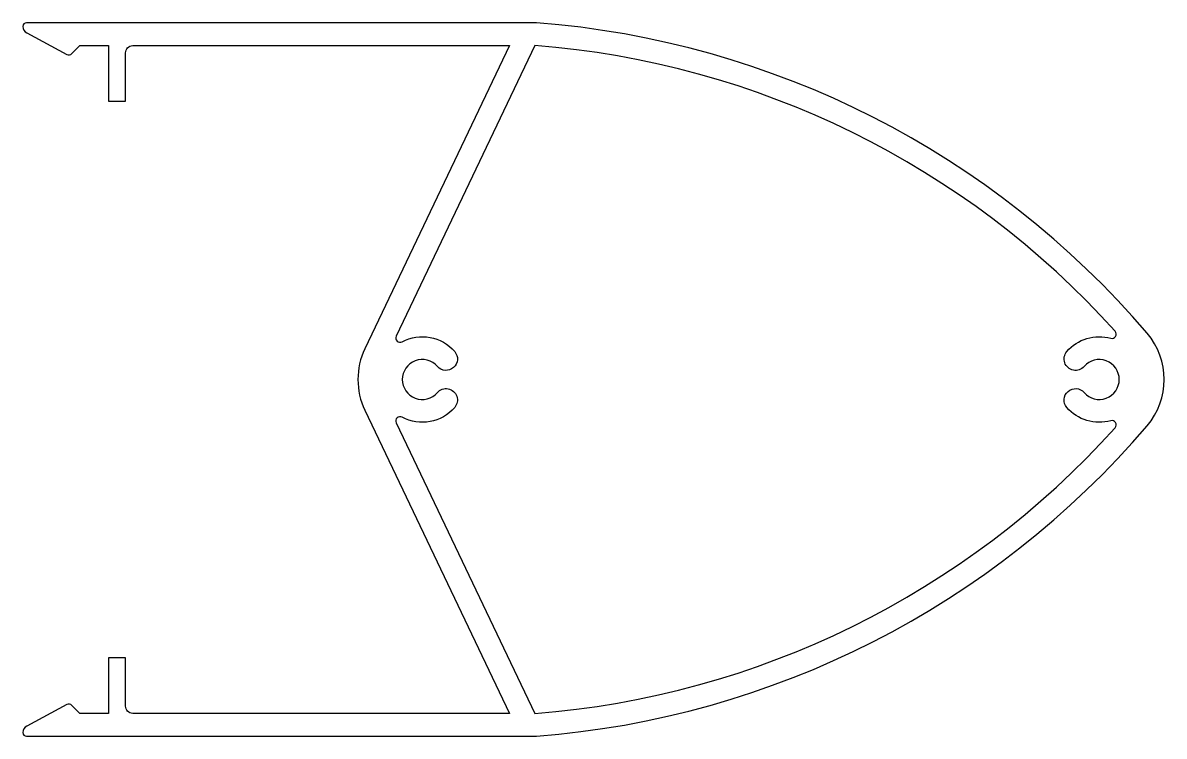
# Model space of a CAD drawing. Extents: x 116 to 196, y 184.5 to 234.5.
import ezdxf

# ---------------------------------------------------------------- set-up
doc = ezdxf.new("R2010")
doc.units = 0
doc.header["$LTSCALE"] = 15
doc.layers.get('0').update_dxf_attribs({"linetype": 'CONTINUOUS'})

msp = doc.modelspace()

# ---------------------------------------------------------------- linework, layer by layer
at = {"color": 0, "linetype": 'BYBLOCK'}
for points in [[(120.039, 232.889), (122.039, 232.889), (122.039, 228.989), (123.239, 228.989), (123.239, 232.389, -0.414214), (123.739, 232.889), (150.155, 232.889), (140.016, 211.642, 0.226364), (140.016, 207.335), (150.155, 186.089), (123.739, 186.089, -0.414214), (123.239, 186.589), (123.239, 189.989), (122.039, 189.989), (122.039, 186.089), (120.039, 186.089), (119.482, 186.645, 0.331321), (119.128, 186.697), (116.331, 185.19, 0.292265), (116.039, 184.737, 0.412618), (116.289, 184.489), (152.053, 184.489, 0.19929), (194.845, 206.24, 0.369056), (194.845, 212.737, 0.19929), (152.053, 234.489), (116.289, 234.489, 0.412618), (116.039, 234.24, 0.292265), (116.331, 233.787), (119.128, 232.28, 0.331321), (119.482, 232.332)], [(145.099, 210.403, 2.689285), (145.099, 208.574, -1), (146.31, 207.529, -0.350943), (142.624, 206.843, 0.724259), (142.212, 206.45), (151.93, 186.084, 0.192661), (192.602, 206.109, 0.750247), (192.298, 206.598, -0.290263), (189.224, 207.529, -1), (190.435, 208.574, 2.689285), (190.435, 210.403, -1), (189.224, 211.449, -0.290263), (192.298, 212.379, 0.750247), (192.602, 212.869, 0.192661), (151.93, 232.893), (142.212, 212.528, 0.724259), (142.624, 212.134, -0.350943), (146.31, 211.449, -1)]]:
    msp.add_lwpolyline(points, format="xyb", close=True, dxfattribs=at)

doc.saveas('drawing.dxf')
